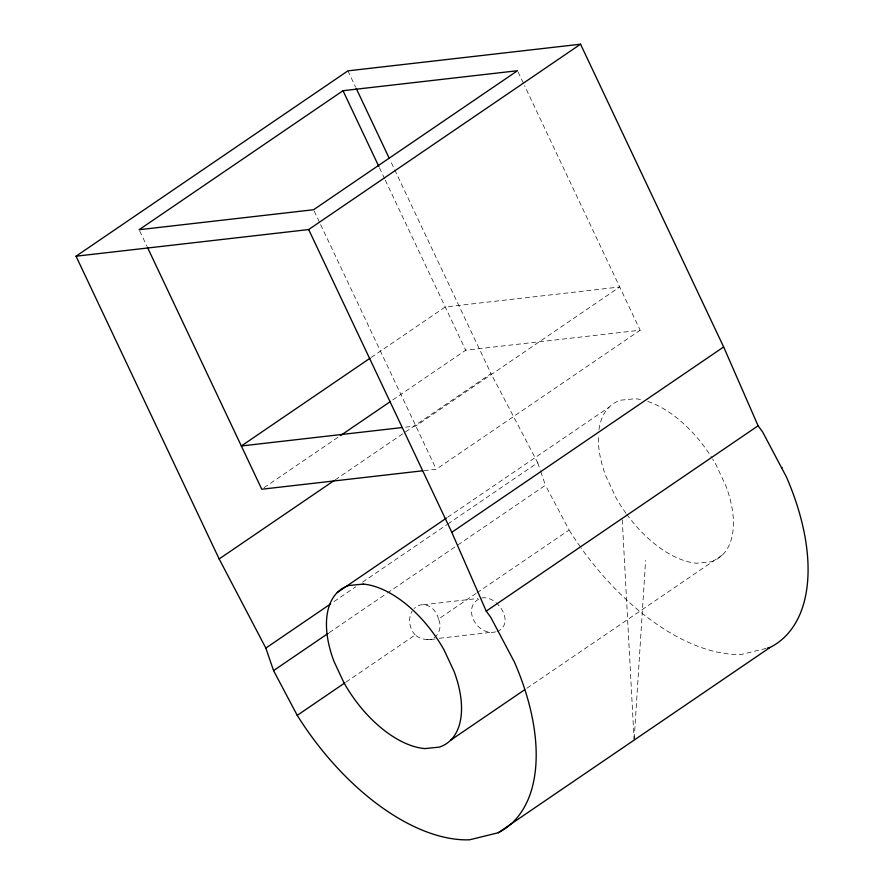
<?xml version="1.0" encoding="UTF-8"?>
<svg xmlns="http://www.w3.org/2000/svg" width="884" height="884" viewBox="0 0 884 884"><rect width="100%" height="100%" fill="white"/><g stroke="black" fill="none" stroke-linecap="round" stroke-linejoin="round"><path stroke-width="0.66" stroke-dasharray="4.42 3.31" d="M634.204 738.737L645.607 560.412M371.203 357.445L445.238 306.969L619.717 286.98L415.812 425.989L404.905 427.237M264.062 487.67L339.246 436.42M392.783 399.922L465.691 350.219L640.16 330.229L524.543 85.638M335.18 479.857L491.029 373.612L390.319 160.556M423.988 470.642L436.254 469.238L640.16 330.229M447.636 517.273L609.175 407.148M334.086 601.551L355.699 586.81M362.528 582.158L446.707 524.776M447.845 524.002L537.715 462.73L491.029 373.612M329.301 632.601L386.186 593.827M387.325 593.053L456.708 545.737M457.846 544.964L545.439 485.25L540.721 471.492M346.031 682.083L415.248 634.889C421.392 640.756 430.265 639.961 437.934 638.436M426.972 639.684C437.547 640.314 442.917 627.64 438.442 619.076L475.935 593.518M477.073 592.744L569.108 530.002L545.439 485.25M526.908 688.216L722.571 554.821M497.018 631.629C516.256 623.629 497.184 593.783 480.697 598.203C460.542 606.7 477.139 637.044 495.946 631.762M766.152 648.392L741.455 654.447A196.712 107.837 55.7 0 1 581.142 548.003M423.403 604.733L477.846 598.49M439.304 638.281L492.731 632.159M415.248 634.889L414.673 634.369A17.735 14.531 76.2 0 1 412.11 611.176M518.079 71.969L523.958 84.389M347.92 70.853L355.567 87.052M379.446 167.761L384.728 178.955M385.313 180.192L465.691 350.219M314.174 210.978L320.041 223.398M320.638 224.647L436.254 469.238M139.694 230.967L146.744 245.874M537.715 462.73L540.29 470.244M438.442 619.076L438.309 618.247A17.735 14.531 76.2 0 0 414.176 608.49M622.248 519.825L634.115 740.107M580.357 546.887A196.712 107.837 55.7 0 1 569.108 530.002M626.756 514.377A93.439 51.217 55.7 0 0 696.625 563.241L711.145 561.793A93.439 51.217 55.7 0 0 726.007 486.189L715.996 464.719A93.439 51.217 55.7 0 0 712.581 458.918M625.96 513.273A93.439 51.217 55.7 0 1 615.75 497.25L605.739 475.791A93.439 51.217 55.7 0 1 598.424 435.359M598.976 429.558A93.439 51.217 55.7 0 1 620.601 400.187L635.121 398.728A93.439 51.217 55.7 0 1 642.591 399.955M647.784 401.447A93.439 51.217 55.7 0 1 711.874 457.757"/><path stroke-width="1.33" d="M76.035 256.205L347.92 70.853L580.545 44.2L723.653 346.959L758.107 425.779L762.638 431.978L786.307 476.719A196.712 107.837 55.7 0 1 770.052 647.442L498.178 832.783L469.581 839.8A196.712 107.837 55.7 0 1 297.234 715.355L273.565 670.602L265.83 648.082L219.155 558.953L76.035 256.205L308.671 229.553L580.545 44.2M343.014 90.709L139.108 229.718L313.588 209.729L517.494 70.72L343.014 90.709L378.86 166.523M370.053 358.219L241.332 445.978L402.176 427.547M340.384 435.646L390.507 401.469M219.155 558.953L334.041 480.631M337.301 592.501L446.497 518.046M265.83 648.082L330.671 603.871M498.178 832.783A196.712 107.837 55.7 0 0 514.422 662.072L490.764 617.319L486.233 611.12L451.779 532.301L723.653 346.959M273.565 670.602L328.163 633.375M297.234 715.355L344.893 682.857M486.233 611.12L758.107 425.779M450.696 740.173L524.632 689.763M767.456 648.071L770.052 647.442M422.618 470.796L261.774 489.228L147.341 247.122M781.555 467.735L782.185 467.658M356.164 88.301L389.137 158.07M308.671 229.553L451.779 532.301M363.247 584.081L348.727 585.539A93.439 51.217 55.7 0 0 333.865 661.133L343.876 682.603A93.439 51.217 55.7 0 0 424.751 748.593L439.26 747.135A93.439 51.217 55.7 0 0 454.122 671.542L444.122 650.071A93.439 51.217 55.7 0 0 363.247 584.081"/></g></svg>
